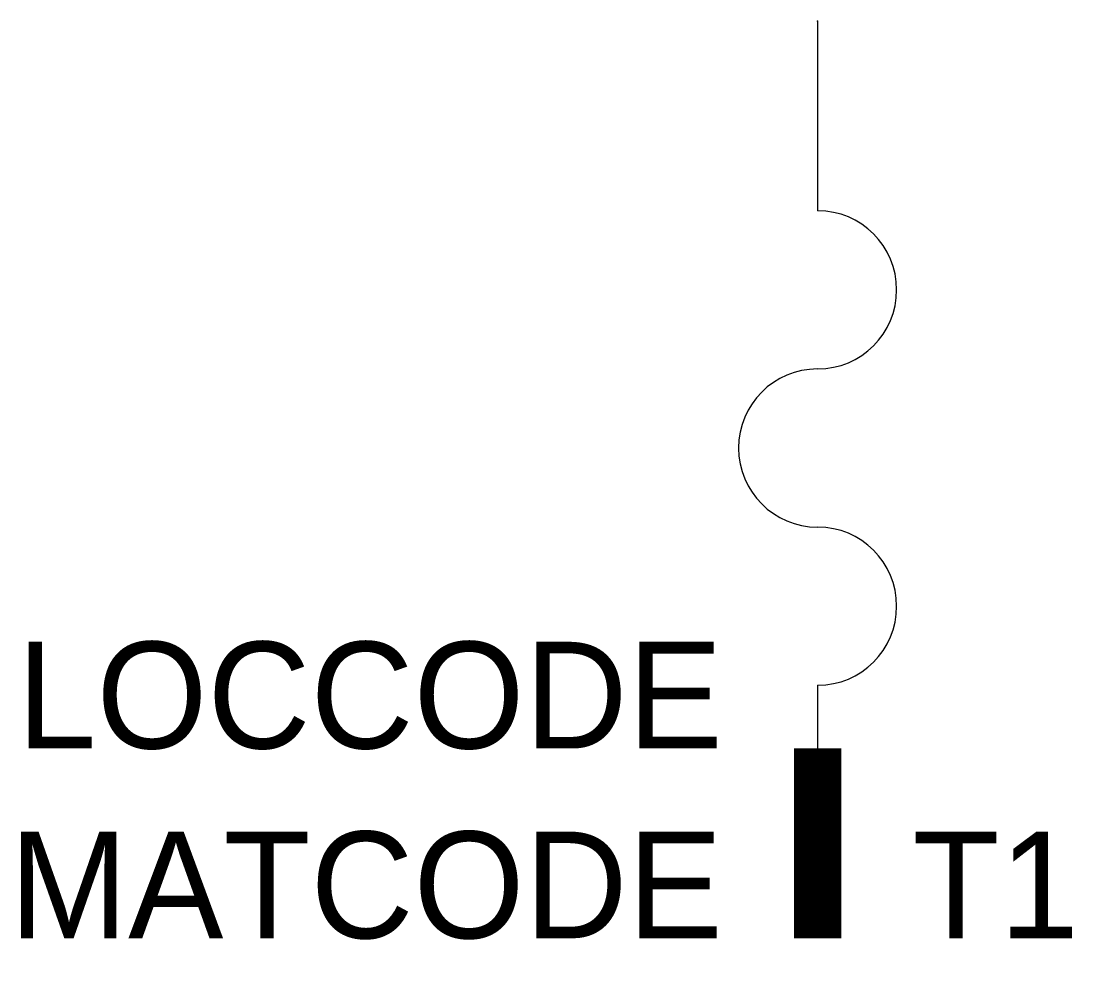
# Model space of a CAD drawing. Extents: x -16.8 to 5.4, y -1.5 to 18.3.
import ezdxf
from ezdxf.enums import TextEntityAlignment as Align

# ---------------------------------------------------------------- set-up
doc = ezdxf.new("R2010")
doc.units = 0
doc.layers.get('0').update_dxf_attribs({"linetype": 'CONTINUOUS'})
doc.layers.add('C', color=6, linetype='CONTINUOUS')
doc.layers.add('T2', color=1, linetype='CONTINUOUS')

msp = doc.modelspace()

# ---------------------------------------------------------------- linework, layer by layer
at = {"color": 0, "linetype": 'CONTINUOUS'}
for p, q in [((0, 18.333), (0, 14.333)), ((0, 4.333), (0, 0))]:
    msp.add_line(p, q, dxfattribs=at)
at = {"color": 0, "linetype": 'CONTINUOUS', "const_width": 1}
msp.add_lwpolyline([(0, 3), (0, -1)], dxfattribs=at)
at = {"color": 0}
for centre, start, end in [((0, 12.667), 270, 90), ((0, 9.333), 90, 270), ((0, 6), 270, 90)]:
    msp.add_arc(centre, 1.667, start, end, dxfattribs=at)
at = {"layer": 'C', "color": 0, "linetype": 'CONTINUOUS'}
msp.add_point((0, 18.333), dxfattribs=at)

# ---------------------------------------------------------------- texts
at = {"layer": 'T2', "color": 0, "linetype": 'CONTINUOUS'}
for tag, p in [('LOCCODE', (-2, 3)), ('MATCODE', (-2, -1))]:
    msp.add_attdef(tag, text='', height=2.25, dxfattribs=at).set_placement(p, align=Align.RIGHT)
msp.add_attdef('T1', (2, -1), '', height=2.25, dxfattribs=at)

doc.saveas('drawing.dxf')
